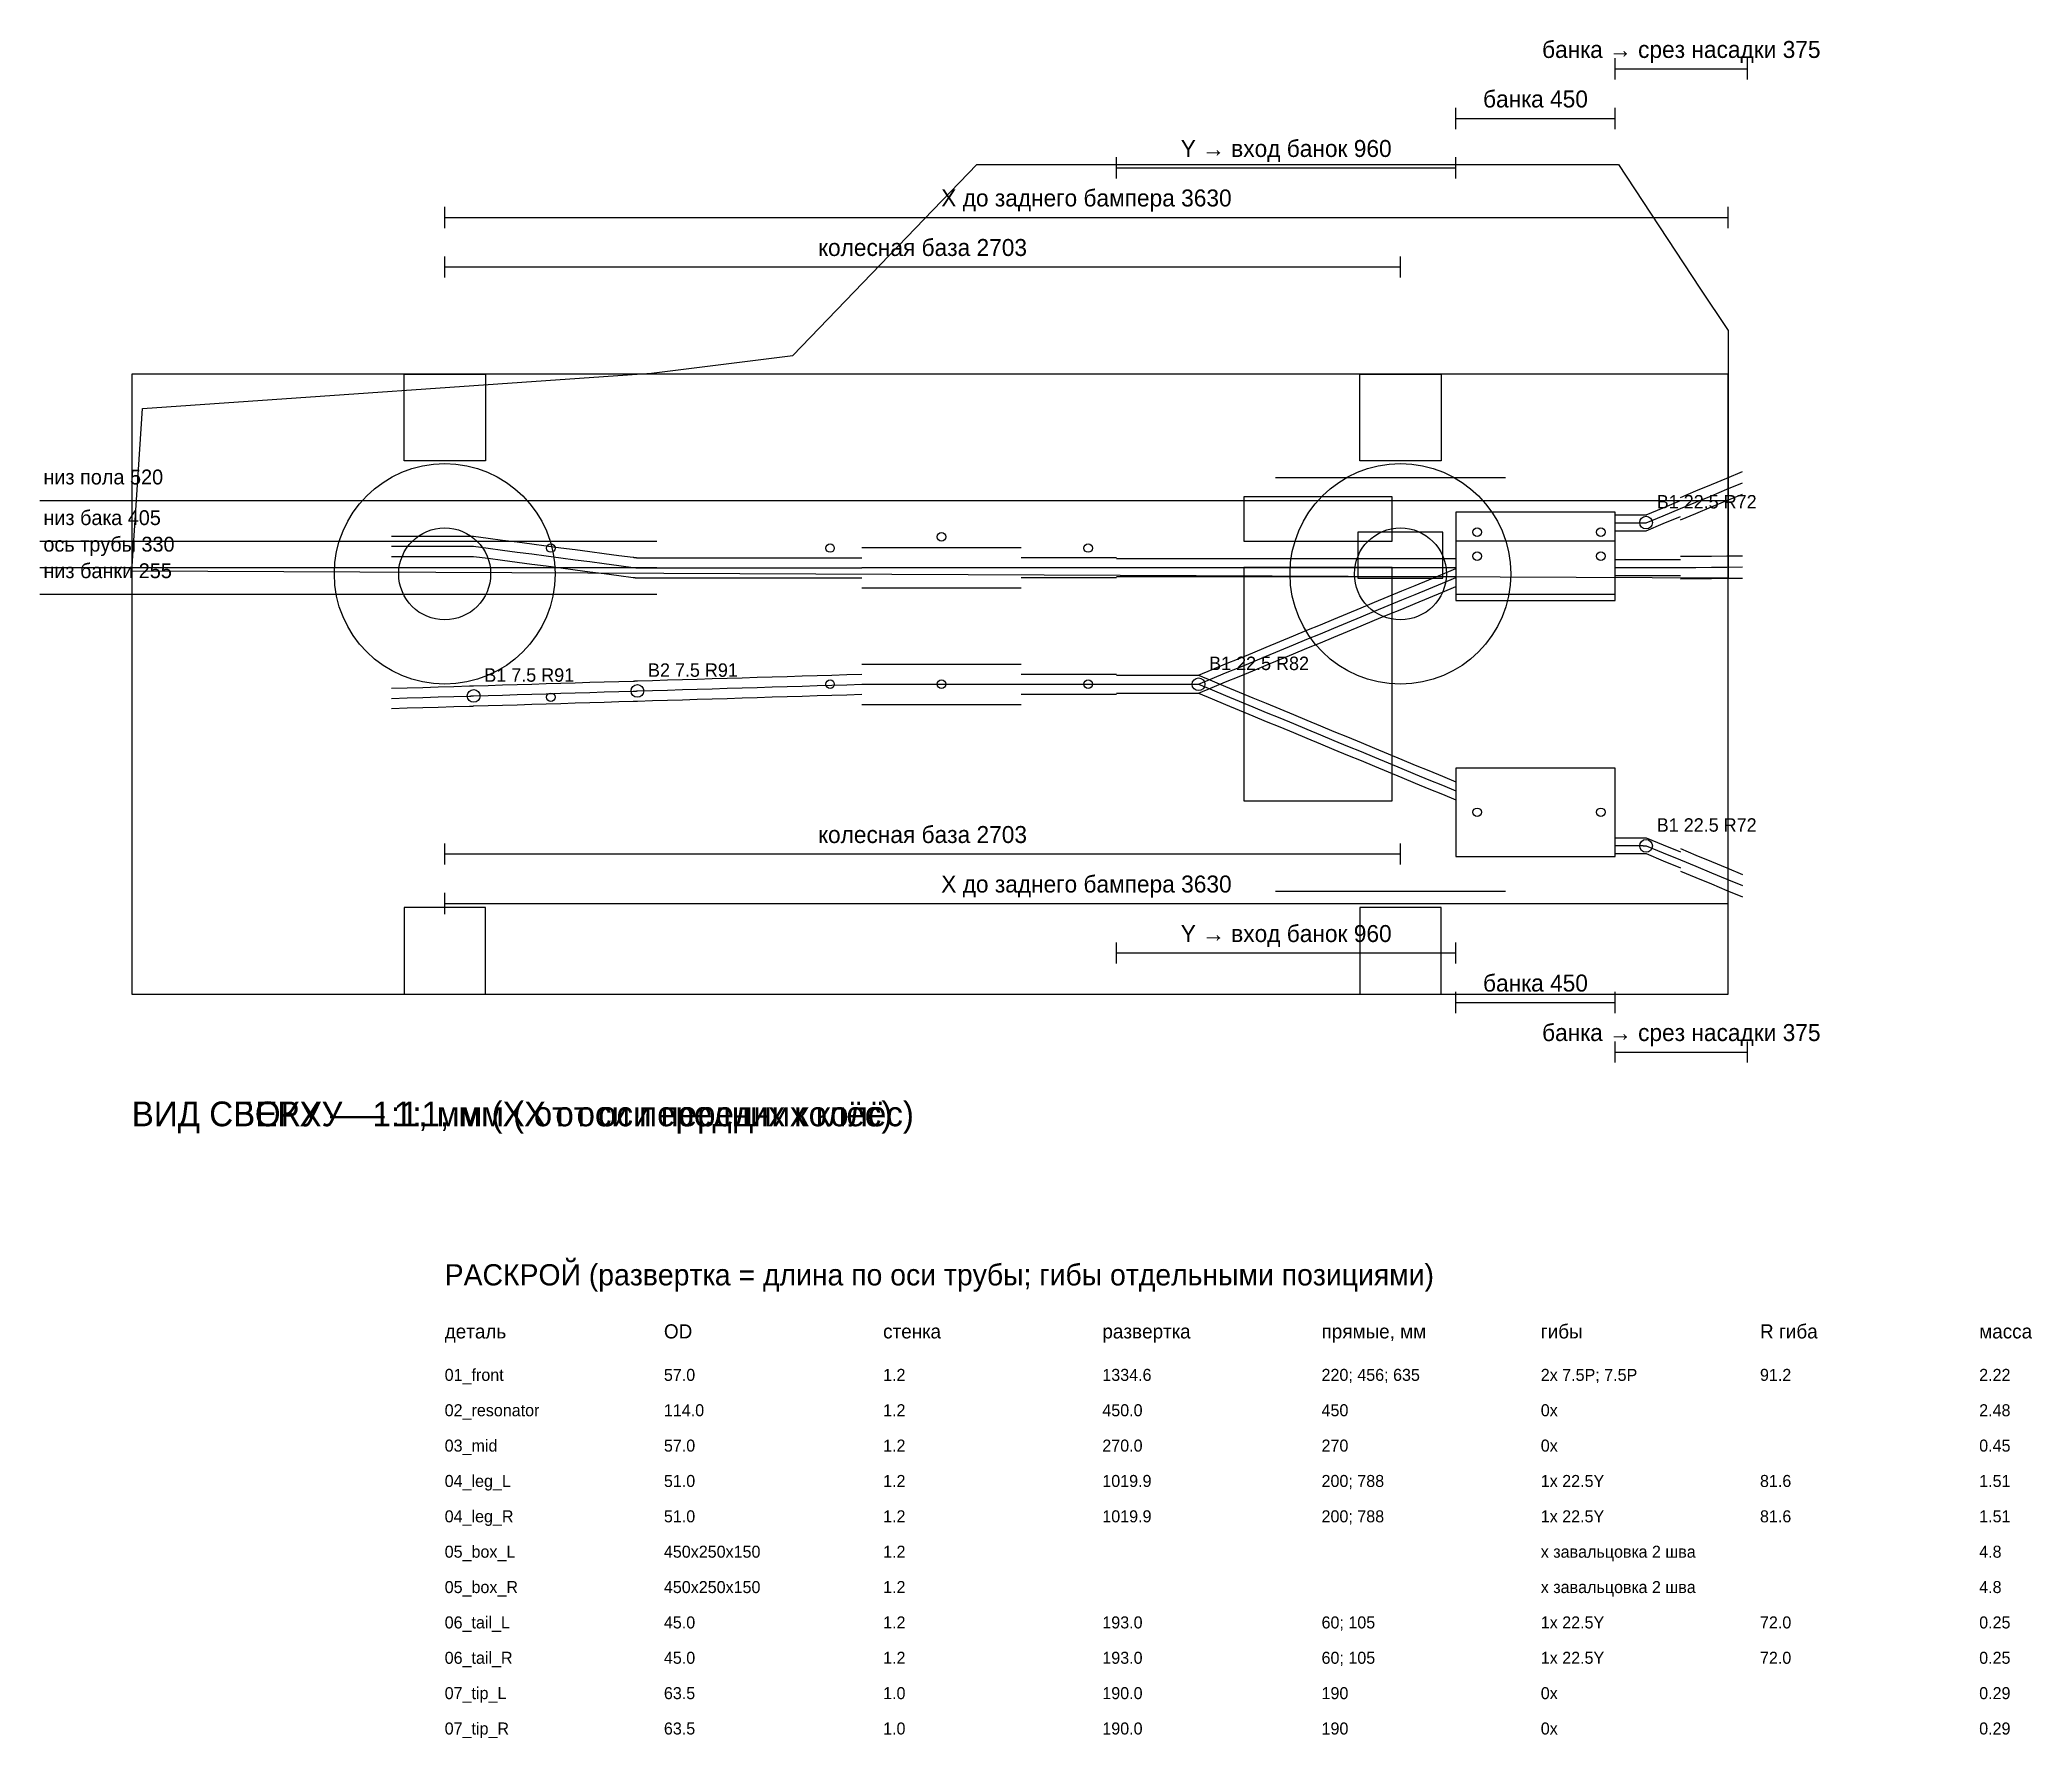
# Model space of a CAD drawing. Header units: millimetres. Extents: x -1145 to 4490, y -2980 to 1822.
import ezdxf
from ezdxf.enums import TextEntityAlignment as Align

# ---------------------------------------------------------------- set-up
doc = ezdxf.new("R2010")
doc.units = ezdxf.units.MM
for name, color, linetype in [('BEND', 2, 'Continuous'), ('BOX', 1, 'Continuous'), ('CAR', 8, 'Continuous'), ('DIM', 5, 'Continuous'), ('HANGER', 6, 'Continuous'), ('PIPE', 3, 'Continuous'), ('RES', 4, 'Continuous'), ('TEXT', 7, 'Continuous')]:
    doc.layers.add(name, color=color, linetype=linetype)

msp = doc.modelspace()

# ---------------------------------------------------------------- linework, layer by layer
at = {"layer": 'BEND'}
for centre in [(3398, 457), (2132, 0), (2132, 0), (82, -33), (545, -19), (3398, -457)]:
    msp.add_circle(centre, 18, dxfattribs=at)
at = {"layer": 'BOX'}
for points in [[(2860, 237), (3310, 237), (3310, 487), (2860, 487)], [(2860, 255), (3310, 255), (3310, 405), (2860, 405)], [(2860, 255), (3310, 255), (3310, 405), (2860, 405)], [(2860, -487), (3310, -487), (3310, -237), (2860, -237)]]:
    msp.add_lwpolyline(points, close=True, dxfattribs=at)
at = {"layer": 'CAR'}
for p, q in [((2350, 585), (3000, 585)), ((-885, 520), (3630, 520)), ((2350, -585), (3000, -585))]:
    msp.add_line(p, q, dxfattribs=at)
for points in [[(-885, 320), (-855, 780), (585, 880), (985, 930), (1505, 1470), (3320, 1470), (3550, 1120), (3630, 1000), (3630, 300)], [(-885, -876.5), (3630, -876.5), (3630, 876.5), (-885, 876.5)], [(-115, 876.5), (115, 876.5), (115, 631.5), (-115, 631.5)], [(2588, 876.5), (2818, 876.5), (2818, 631.5), (2588, 631.5)], [(2260, 405), (2680, 405), (2680, 530), (2260, 530)], [(2583, 300), (2823, 300), (2823, 430), (2583, 430)], [(2260, -330), (2680, -330), (2680, 330), (2260, 330)], [(-115, -876.5), (115, -876.5), (115, -631.5), (-115, -631.5)], [(2588, -876.5), (2818, -876.5), (2818, -631.5), (2588, -631.5)]]:
    msp.add_lwpolyline(points, close=True, dxfattribs=at)
for centre, radius in [((0, 312), 312), ((2703, 312), 312), ((0, 312), 130), ((2703, 312), 130)]:
    msp.add_circle(centre, radius, dxfattribs=at)
at = {"layer": 'DIM'}
for p, q in [((3310, 1710), (3310, 1770)), ((3685, 1710), (3685, 1770)), ((3310, 1740), (3685, 1740)), ((2860, 1570), (2860, 1630)), ((2860, 1600), (3310, 1600)), ((3310, 1570), (3310, 1630)), ((1900, 1430), (1900, 1490)), ((2860, 1430), (2860, 1490)), ((1900, 1460), (2860, 1460)), ((0, 1290), (0, 1350)), ((0, 1320), (3630, 1320)), ((3630, 1290), (3630, 1350)), ((0, 1150), (0, 1210)), ((2703, 1150), (2703, 1210)), ((0, 1180), (2703, 1180)), ((-1145, 520), (600, 520)), ((-1145, 405), (600, 405)), ((-1145, 330), (600, 330)), ((-1145, 255), (600, 255)), ((0, -510), (0, -450)), ((2703, -510), (2703, -450)), ((0, -480), (2703, -480)), ((0, -650), (0, -590)), ((3630, -650), (3630, -590)), ((0, -620), (3630, -620)), ((1900, -790), (1900, -730)), ((2860, -790), (2860, -730)), ((1900, -760), (2860, -760)), ((2860, -930), (2860, -870)), ((2860, -900), (3310, -900)), ((3310, -930), (3310, -870)), ((3310, -1070), (3310, -1010)), ((3685, -1070), (3685, -1010)), ((3310, -1040), (3685, -1040))]:
    msp.add_line(p, q, dxfattribs=at)
at = {"layer": 'HANGER'}
for centre in [(300, 385), (1090, 385), (1405, 417), (1820, 385), (2920, 430), (2920, 430), (3270, 430), (3270, 430), (2920, 362), (3270, 362), (1090, 0), (1405, 0), (1820, 0), (300, -37), (2920, -362), (3270, -362)]:
    msp.add_circle(centre, 12, dxfattribs=at)
at = {"layer": 'PIPE'}
for points in [[(3495, 528.4), (3538.9, 546.6), (3582.8, 564.8), (3626.6, 582.9), (3670.5, 601.1)], [(3495, 496.7), (3538.9, 514.8), (3582.8, 533), (3626.6, 551.2), (3670.5, 569.4)], [(3310, 479), (3340, 479), (3370, 479), (3371.2, 479), (3372.4, 479), (3373.5, 479), (3374.7, 479), (3375.9, 479), (3377.1, 479), (3378.2, 479), (3379.4, 479), (3380.6, 479), (3381.8, 479), (3383, 479), (3384.1, 479), (3385.3, 479), (3386.5, 479), (3387.7, 479), (3388.8, 479), (3390, 479.1), (3391.2, 479.1), (3392.4, 479.1), (3393.6, 479.1), (3394.7, 479.1), (3395.9, 479.1), (3397.1, 479.1), (3398.3, 479.1), (3446.6, 499.1), (3495, 519.2)], [(3495, 464.9), (3538.9, 483.1), (3582.8, 501.3), (3626.6, 519.4), (3670.5, 537.6)], [(3310, 456.5), (3340, 456.5), (3370, 456.5), (3371.2, 456.5), (3372.4, 456.5), (3373.5, 456.5), (3374.7, 456.5), (3375.9, 456.5), (3377.1, 456.5), (3378.2, 456.5), (3379.4, 456.5), (3380.6, 456.5), (3381.8, 456.5), (3383, 456.5), (3384.1, 456.5), (3385.3, 456.5), (3386.5, 456.5), (3387.7, 456.5), (3388.8, 456.5), (3390, 456.6), (3391.2, 456.6), (3392.4, 456.6), (3393.6, 456.6), (3394.7, 456.6), (3395.9, 456.6), (3397.1, 456.6), (3398.3, 456.6), (3446.6, 476.6), (3495, 496.7)], [(3310, 434), (3340, 434), (3370, 434), (3371.2, 434), (3372.4, 434), (3373.5, 434), (3374.7, 434), (3375.9, 434), (3377.1, 434), (3378.2, 434), (3379.4, 434), (3380.6, 434), (3381.8, 434), (3383, 434), (3384.1, 434), (3385.3, 434), (3386.5, 434), (3387.7, 434), (3388.8, 434), (3390, 434.1), (3391.2, 434.1), (3392.4, 434.1), (3393.6, 434.1), (3394.7, 434.1), (3395.9, 434.1), (3397.1, 434.1), (3398.3, 434.1), (3446.6, 454.1), (3495, 474.2)], [(-150, 418.5), (-106, 418.5), (-62, 418.5), (-18.1, 418.5), (25.9, 418.5), (69.9, 418.5), (70.4, 418.5), (70.9, 418.5), (71.4, 418.5), (71.9, 418.5), (72.4, 418.5), (72.9, 418.5), (73.4, 418.5), (73.9, 418.5), (74.4, 418.5), (74.9, 418.5), (75.4, 418.5), (75.9, 418.5), (76.4, 418.5), (76.9, 418.5), (77.4, 418.5), (77.9, 418.5), (78.4, 418.5), (78.9, 418.5), (79.3, 418.5), (79.8, 418.5), (80.3, 418.5), (80.8, 418.5), (81.3, 418.5), (81.8, 418.5), (122.9, 413.1), (163.9, 407.7), (205, 402.3), (246.1, 396.9), (287.1, 391.4), (328.2, 386), (369.2, 380.6), (410.3, 375.2), (451.3, 369.8), (492.4, 364.4), (533.4, 359), (533.9, 358.9), (534.4, 358.9), (534.9, 358.8), (535.4, 358.7), (535.9, 358.7), (536.4, 358.6), (536.9, 358.6), (537.4, 358.5), (537.9, 358.4), (538.4, 358.4), (538.9, 358.3), (539.3, 358.2), (539.8, 358.2), (540.3, 358.1), (540.8, 358), (541.3, 358), (541.8, 357.9), (542.3, 357.8), (542.8, 357.8), (543.3, 357.7), (543.8, 357.7), (544.3, 357.6), (544.8, 357.5), (545.3, 357.5), (587.6, 357.5), (629.9, 357.5), (672.2, 357.5), (714.5, 357.5), (756.8, 357.5), (799.1, 357.5), (841.5, 357.5), (883.8, 357.5), (926.1, 357.5), (968.4, 357.5), (1010.7, 357.5), (1053, 357.5), (1095.3, 357.5), (1137.7, 357.5), (1180, 357.5)], [(-150, 390), (-106, 390), (-62, 390), (-18.1, 390), (25.9, 390), (69.9, 390), (70.4, 390), (70.9, 390), (71.4, 390), (71.9, 390), (72.4, 390), (72.9, 390), (73.4, 390), (73.9, 390), (74.4, 390), (74.9, 390), (75.4, 390), (75.9, 390), (76.4, 390), (76.9, 390), (77.4, 390), (77.9, 390), (78.4, 390), (78.9, 390), (79.3, 390), (79.8, 390), (80.3, 390), (80.8, 390), (81.3, 390), (81.8, 390), (122.9, 384.6), (163.9, 379.2), (205, 373.8), (246.1, 368.4), (287.1, 362.9), (328.2, 357.5), (369.2, 352.1), (410.3, 346.7), (451.3, 341.3), (492.4, 335.9), (533.4, 330.5), (533.9, 330.4), (534.4, 330.4), (534.9, 330.3), (535.4, 330.2), (535.9, 330.2), (536.4, 330.1), (536.9, 330.1), (537.4, 330), (537.9, 329.9), (538.4, 329.9), (538.9, 329.8), (539.3, 329.7), (539.8, 329.7), (540.3, 329.6), (540.8, 329.5), (541.3, 329.5), (541.8, 329.4), (542.3, 329.3), (542.8, 329.3), (543.3, 329.2), (543.8, 329.2), (544.3, 329.1), (544.8, 329), (545.3, 329), (587.6, 329), (629.9, 329), (672.2, 329), (714.5, 329), (756.8, 329), (799.1, 329), (841.5, 329), (883.8, 329), (926.1, 329), (968.4, 329), (1010.7, 329), (1053, 329), (1095.3, 329), (1137.7, 329), (1180, 329)], [(-150, 361.5), (-106, 361.5), (-62, 361.5), (-18.1, 361.5), (25.9, 361.5), (69.9, 361.5), (70.4, 361.5), (70.9, 361.5), (71.4, 361.5), (71.9, 361.5), (72.4, 361.5), (72.9, 361.5), (73.4, 361.5), (73.9, 361.5), (74.4, 361.5), (74.9, 361.5), (75.4, 361.5), (75.9, 361.5), (76.4, 361.5), (76.9, 361.5), (77.4, 361.5), (77.9, 361.5), (78.4, 361.5), (78.9, 361.5), (79.3, 361.5), (79.8, 361.5), (80.3, 361.5), (80.8, 361.5), (81.3, 361.5), (81.8, 361.5), (122.9, 356.1), (163.9, 350.7), (205, 345.3), (246.1, 339.9), (287.1, 334.4), (328.2, 329), (369.2, 323.6), (410.3, 318.2), (451.3, 312.8), (492.4, 307.4), (533.4, 302), (533.9, 301.9), (534.4, 301.9), (534.9, 301.8), (535.4, 301.7), (535.9, 301.7), (536.4, 301.6), (536.9, 301.6), (537.4, 301.5), (537.9, 301.4), (538.4, 301.4), (538.9, 301.3), (539.3, 301.2), (539.8, 301.2), (540.3, 301.1), (540.8, 301), (541.3, 301), (541.8, 300.9), (542.3, 300.8), (542.8, 300.8), (543.3, 300.7), (543.8, 300.7), (544.3, 300.6), (544.8, 300.5), (545.3, 300.5), (587.6, 300.5), (629.9, 300.5), (672.2, 300.5), (714.5, 300.5), (756.8, 300.5), (799.1, 300.5), (841.5, 300.5), (883.8, 300.5), (926.1, 300.5), (968.4, 300.5), (1010.7, 300.5), (1053, 300.5), (1095.3, 300.5), (1137.7, 300.5), (1180, 300.5)], [(1630, 358.5), (1675, 358.5), (1720, 358.5), (1765, 358.5), (1810, 358.5), (1855, 358.5), (1900, 358.5)], [(1900, 355.5), (1940, 355.5), (1980, 355.5), (2020, 355.5), (2060, 355.5), (2100, 355.5), (2101.3, 355.5), (2102.7, 355.5), (2104, 355.5), (2105.3, 355.5), (2106.7, 355.5), (2108, 355.5), (2109.3, 355.5), (2110.7, 355.5), (2112, 355.5), (2113.4, 355.5), (2114.7, 355.5), (2116, 355.5), (2117.4, 355.5), (2118.7, 355.5), (2120, 355.5), (2121.4, 355.5), (2122.7, 355.5), (2124, 355.5), (2125.4, 355.5), (2126.7, 355.5), (2128, 355.5), (2129.4, 355.5), (2130.7, 355.5), (2132, 355.5), (2170.4, 355.5), (2208.7, 355.5), (2247, 355.5), (2285.3, 355.5), (2323.6, 355.5), (2361.9, 355.5), (2400.2, 355.5), (2438.5, 355.5), (2476.9, 355.5), (2515.2, 355.5), (2553.5, 355.5), (2591.8, 355.5), (2630.1, 355.5), (2668.4, 355.5), (2706.7, 355.5), (2745, 355.5), (2783.3, 355.5), (2821.7, 355.5), (2860, 355.5)], [(1900, 355.5), (1940, 355.5), (1980, 355.5), (2020, 355.5), (2060, 355.5), (2100, 355.5), (2101.3, 355.5), (2102.7, 355.5), (2104, 355.5), (2105.3, 355.5), (2106.7, 355.5), (2108, 355.5), (2109.3, 355.5), (2110.7, 355.5), (2112, 355.5), (2113.4, 355.5), (2114.7, 355.5), (2116, 355.5), (2117.4, 355.5), (2118.7, 355.5), (2120, 355.5), (2121.4, 355.5), (2122.7, 355.5), (2124, 355.5), (2125.4, 355.5), (2126.7, 355.5), (2128, 355.5), (2129.4, 355.5), (2130.7, 355.5), (2132, 355.5), (2170.4, 355.5), (2208.7, 355.5), (2247, 355.5), (2285.3, 355.5), (2323.6, 355.5), (2361.9, 355.5), (2400.2, 355.5), (2438.5, 355.5), (2476.9, 355.5), (2515.2, 355.5), (2553.5, 355.5), (2591.8, 355.5), (2630.1, 355.5), (2668.4, 355.5), (2706.7, 355.5), (2745, 355.5), (2783.3, 355.5), (2821.7, 355.5), (2860, 355.5)], [(3310, 352.5), (3340, 352.5), (3370, 352.5), (3371.2, 352.5), (3372.4, 352.5), (3373.5, 352.5), (3374.7, 352.5), (3375.9, 352.5), (3377.1, 352.5), (3378.2, 352.5), (3379.4, 352.5), (3380.6, 352.5), (3381.8, 352.5), (3383, 352.5), (3384.1, 352.5), (3385.3, 352.5), (3386.5, 352.5), (3387.7, 352.5), (3388.8, 352.5), (3390, 352.5), (3391.2, 352.5), (3392.4, 352.5), (3393.6, 352.5), (3394.7, 352.5), (3395.9, 352.5), (3397.1, 352.5), (3398.3, 352.5), (3446.6, 352.5), (3495, 352.5)], [(3310, 352.5), (3340, 352.5), (3370, 352.5), (3371.2, 352.5), (3372.4, 352.5), (3373.5, 352.5), (3374.7, 352.5), (3375.9, 352.5), (3377.1, 352.5), (3378.2, 352.5), (3379.4, 352.5), (3380.6, 352.5), (3381.8, 352.5), (3383, 352.5), (3384.1, 352.5), (3385.3, 352.5), (3386.5, 352.5), (3387.7, 352.5), (3388.8, 352.5), (3390, 352.5), (3391.2, 352.5), (3392.4, 352.5), (3393.6, 352.5), (3394.7, 352.5), (3395.9, 352.5), (3397.1, 352.5), (3398.3, 352.5), (3446.6, 352.5), (3495, 352.5)], [(3495, 361.8), (3538.9, 362.2), (3582.8, 362.6), (3626.6, 363), (3670.5, 363.4)], [(3495, 361.8), (3538.9, 362.2), (3582.8, 362.6), (3626.6, 363), (3670.5, 363.4)], [(1630, 330), (1675, 330), (1720, 330), (1765, 330), (1810, 330), (1855, 330), (1900, 330)], [(1630, 301.5), (1675, 301.5), (1720, 301.5), (1765, 301.5), (1810, 301.5), (1855, 301.5), (1900, 301.5)], [(1900, 330), (1940, 330), (1980, 330), (2020, 330), (2060, 330), (2100, 330), (2101.3, 330), (2102.7, 330), (2104, 330), (2105.3, 330), (2106.7, 330), (2108, 330), (2109.3, 330), (2110.7, 330), (2112, 330), (2113.4, 330), (2114.7, 330), (2116, 330), (2117.4, 330), (2118.7, 330), (2120, 330), (2121.4, 330), (2122.7, 330), (2124, 330), (2125.4, 330), (2126.7, 330), (2128, 330), (2129.4, 330), (2130.7, 330), (2132, 330), (2170.4, 330), (2208.7, 330), (2247, 330), (2285.3, 330), (2323.6, 330), (2361.9, 330), (2400.2, 330), (2438.5, 330), (2476.9, 330), (2515.2, 330), (2553.5, 330), (2591.8, 330), (2630.1, 330), (2668.4, 330), (2706.7, 330), (2745, 330), (2783.3, 330), (2821.7, 330), (2860, 330)], [(1900, 330), (1940, 330), (1980, 330), (2020, 330), (2060, 330), (2100, 330), (2101.3, 330), (2102.7, 330), (2104, 330), (2105.3, 330), (2106.7, 330), (2108, 330), (2109.3, 330), (2110.7, 330), (2112, 330), (2113.4, 330), (2114.7, 330), (2116, 330), (2117.4, 330), (2118.7, 330), (2120, 330), (2121.4, 330), (2122.7, 330), (2124, 330), (2125.4, 330), (2126.7, 330), (2128, 330), (2129.4, 330), (2130.7, 330), (2132, 330), (2170.4, 330), (2208.7, 330), (2247, 330), (2285.3, 330), (2323.6, 330), (2361.9, 330), (2400.2, 330), (2438.5, 330), (2476.9, 330), (2515.2, 330), (2553.5, 330), (2591.8, 330), (2630.1, 330), (2668.4, 330), (2706.7, 330), (2745, 330), (2783.3, 330), (2821.7, 330), (2860, 330)], [(1900, 25.5), (1940, 25.5), (1980, 25.5), (2020, 25.5), (2060, 25.5), (2100, 25.5), (2101.3, 25.5), (2102.7, 25.5), (2104, 25.5), (2105.3, 25.5), (2106.7, 25.5), (2108, 25.5), (2109.3, 25.5), (2110.7, 25.5), (2112, 25.5), (2113.4, 25.5), (2114.7, 25.5), (2116, 25.5), (2117.4, 25.5), (2118.7, 25.5), (2120, 25.5), (2121.4, 25.6), (2122.7, 25.6), (2124, 25.6), (2125.4, 25.6), (2126.7, 25.6), (2128, 25.6), (2129.4, 25.6), (2130.7, 25.6), (2132, 25.6), (2170.4, 41.5), (2208.7, 57.4), (2247, 73.2), (2285.3, 89.1), (2323.6, 105), (2361.9, 120.8), (2400.2, 136.7), (2438.5, 152.6), (2476.9, 168.4), (2515.2, 184.3), (2553.5, 200.2), (2591.8, 216), (2630.1, 231.9), (2668.4, 247.8), (2706.7, 263.7), (2745, 279.5), (2783.3, 295.4), (2821.7, 311.3), (2860, 327.1)], [(1900, 304.5), (1940, 304.5), (1980, 304.5), (2020, 304.5), (2060, 304.5), (2100, 304.5), (2101.3, 304.5), (2102.7, 304.5), (2104, 304.5), (2105.3, 304.5), (2106.7, 304.5), (2108, 304.5), (2109.3, 304.5), (2110.7, 304.5), (2112, 304.5), (2113.4, 304.5), (2114.7, 304.5), (2116, 304.5), (2117.4, 304.5), (2118.7, 304.5), (2120, 304.5), (2121.4, 304.5), (2122.7, 304.5), (2124, 304.5), (2125.4, 304.5), (2126.7, 304.5), (2128, 304.5), (2129.4, 304.5), (2130.7, 304.5), (2132, 304.5), (2170.4, 304.5), (2208.7, 304.5), (2247, 304.5), (2285.3, 304.5), (2323.6, 304.5), (2361.9, 304.5), (2400.2, 304.5), (2438.5, 304.5), (2476.9, 304.5), (2515.2, 304.5), (2553.5, 304.5), (2591.8, 304.5), (2630.1, 304.5), (2668.4, 304.5), (2706.7, 304.5), (2745, 304.5), (2783.3, 304.5), (2821.7, 304.5), (2860, 304.5)], [(1900, 304.5), (1940, 304.5), (1980, 304.5), (2020, 304.5), (2060, 304.5), (2100, 304.5), (2101.3, 304.5), (2102.7, 304.5), (2104, 304.5), (2105.3, 304.5), (2106.7, 304.5), (2108, 304.5), (2109.3, 304.5), (2110.7, 304.5), (2112, 304.5), (2113.4, 304.5), (2114.7, 304.5), (2116, 304.5), (2117.4, 304.5), (2118.7, 304.5), (2120, 304.5), (2121.4, 304.5), (2122.7, 304.5), (2124, 304.5), (2125.4, 304.5), (2126.7, 304.5), (2128, 304.5), (2129.4, 304.5), (2130.7, 304.5), (2132, 304.5), (2170.4, 304.5), (2208.7, 304.5), (2247, 304.5), (2285.3, 304.5), (2323.6, 304.5), (2361.9, 304.5), (2400.2, 304.5), (2438.5, 304.5), (2476.9, 304.5), (2515.2, 304.5), (2553.5, 304.5), (2591.8, 304.5), (2630.1, 304.5), (2668.4, 304.5), (2706.7, 304.5), (2745, 304.5), (2783.3, 304.5), (2821.7, 304.5), (2860, 304.5)], [(1900, 0), (1940, 0), (1980, 0), (2020, 0), (2060, 0), (2100, 0), (2101.3, 0), (2102.7, 0), (2104, 0), (2105.3, 0), (2106.7, 0), (2108, 0), (2109.3, 0), (2110.7, 0), (2112, 0), (2113.4, 0), (2114.7, 0), (2116, 0), (2117.4, 0), (2118.7, 0), (2120, 0), (2121.4, 0.1), (2122.7, 0.1), (2124, 0.1), (2125.4, 0.1), (2126.7, 0.1), (2128, 0.1), (2129.4, 0.1), (2130.7, 0.1), (2132, 0.1), (2170.4, 16), (2208.7, 31.9), (2247, 47.7), (2285.3, 63.6), (2323.6, 79.5), (2361.9, 95.3), (2400.2, 111.2), (2438.5, 127.1), (2476.9, 142.9), (2515.2, 158.8), (2553.5, 174.7), (2591.8, 190.5), (2630.1, 206.4), (2668.4, 222.3), (2706.7, 238.2), (2745, 254), (2783.3, 269.9), (2821.7, 285.8), (2860, 301.6)], [(3310, 330), (3340, 330), (3370, 330), (3371.2, 330), (3372.4, 330), (3373.5, 330), (3374.7, 330), (3375.9, 330), (3377.1, 330), (3378.2, 330), (3379.4, 330), (3380.6, 330), (3381.8, 330), (3383, 330), (3384.1, 330), (3385.3, 330), (3386.5, 330), (3387.7, 330), (3388.8, 330), (3390, 330), (3391.2, 330), (3392.4, 330), (3393.6, 330), (3394.7, 330), (3395.9, 330), (3397.1, 330), (3398.3, 330), (3446.6, 330), (3495, 330)], [(3310, 330), (3340, 330), (3370, 330), (3371.2, 330), (3372.4, 330), (3373.5, 330), (3374.7, 330), (3375.9, 330), (3377.1, 330), (3378.2, 330), (3379.4, 330), (3380.6, 330), (3381.8, 330), (3383, 330), (3384.1, 330), (3385.3, 330), (3386.5, 330), (3387.7, 330), (3388.8, 330), (3390, 330), (3391.2, 330), (3392.4, 330), (3393.6, 330), (3394.7, 330), (3395.9, 330), (3397.1, 330), (3398.3, 330), (3446.6, 330), (3495, 330)], [(3310, 307.5), (3340, 307.5), (3370, 307.5), (3371.2, 307.5), (3372.4, 307.5), (3373.5, 307.5), (3374.7, 307.5), (3375.9, 307.5), (3377.1, 307.5), (3378.2, 307.5), (3379.4, 307.5), (3380.6, 307.5), (3381.8, 307.5), (3383, 307.5), (3384.1, 307.5), (3385.3, 307.5), (3386.5, 307.5), (3387.7, 307.5), (3388.8, 307.5), (3390, 307.5), (3391.2, 307.5), (3392.4, 307.5), (3393.6, 307.5), (3394.7, 307.5), (3395.9, 307.5), (3397.1, 307.5), (3398.3, 307.5), (3446.6, 307.5), (3495, 307.5)], [(3310, 307.5), (3340, 307.5), (3370, 307.5), (3371.2, 307.5), (3372.4, 307.5), (3373.5, 307.5), (3374.7, 307.5), (3375.9, 307.5), (3377.1, 307.5), (3378.2, 307.5), (3379.4, 307.5), (3380.6, 307.5), (3381.8, 307.5), (3383, 307.5), (3384.1, 307.5), (3385.3, 307.5), (3386.5, 307.5), (3387.7, 307.5), (3388.8, 307.5), (3390, 307.5), (3391.2, 307.5), (3392.4, 307.5), (3393.6, 307.5), (3394.7, 307.5), (3395.9, 307.5), (3397.1, 307.5), (3398.3, 307.5), (3446.6, 307.5), (3495, 307.5)], [(3495, 330), (3538.9, 330.4), (3582.8, 330.8), (3626.6, 331.2), (3670.5, 331.7)], [(3495, 330), (3538.9, 330.4), (3582.8, 330.8), (3626.6, 331.2), (3670.5, 331.7)], [(3495, 298.2), (3538.9, 298.7), (3582.8, 299.1), (3626.6, 299.5), (3670.5, 299.9)], [(3495, 298.2), (3538.9, 298.7), (3582.8, 299.1), (3626.6, 299.5), (3670.5, 299.9)], [(1900, -25.5), (1940, -25.5), (1980, -25.5), (2020, -25.5), (2060, -25.5), (2100, -25.5), (2101.3, -25.5), (2102.7, -25.5), (2104, -25.5), (2105.3, -25.5), (2106.7, -25.5), (2108, -25.5), (2109.3, -25.5), (2110.7, -25.5), (2112, -25.5), (2113.4, -25.5), (2114.7, -25.5), (2116, -25.5), (2117.4, -25.5), (2118.7, -25.5), (2120, -25.5), (2121.4, -25.4), (2122.7, -25.4), (2124, -25.4), (2125.4, -25.4), (2126.7, -25.4), (2128, -25.4), (2129.4, -25.4), (2130.7, -25.4), (2132, -25.4), (2170.4, -9.5), (2208.7, 6.4), (2247, 22.2), (2285.3, 38.1), (2323.6, 54), (2361.9, 69.8), (2400.2, 85.7), (2438.5, 101.6), (2476.9, 117.4), (2515.2, 133.3), (2553.5, 149.2), (2591.8, 165), (2630.1, 180.9), (2668.4, 196.8), (2706.7, 212.7), (2745, 228.5), (2783.3, 244.4), (2821.7, 260.3), (2860, 276.1)], [(-150, -11.5), (-106, -10.2), (-62, -8.9), (-18.1, -7.5), (25.9, -6.2), (69.9, -4.9), (70.4, -4.9), (70.9, -4.9), (71.4, -4.8), (71.9, -4.8), (72.4, -4.8), (72.9, -4.8), (73.4, -4.8), (73.9, -4.8), (74.4, -4.8), (74.9, -4.7), (75.4, -4.7), (75.9, -4.7), (76.4, -4.7), (76.9, -4.7), (77.4, -4.7), (77.9, -4.6), (78.4, -4.6), (78.9, -4.6), (79.3, -4.6), (79.8, -4.6), (80.3, -4.6), (80.8, -4.6), (81.3, -4.5), (81.8, -4.5), (122.9, -3.3), (163.9, -2.1), (205, -0.8), (246.1, 0.4), (287.1, 1.6), (328.2, 2.9), (369.2, 4.1), (410.3, 5.4), (451.3, 6.6), (492.4, 7.8), (533.4, 9.1), (533.9, 9.1), (534.4, 9.1), (534.9, 9.1), (535.4, 9.1), (535.9, 9.1), (536.4, 9.1), (536.9, 9.2), (537.4, 9.2), (537.9, 9.2), (538.4, 9.2), (538.9, 9.2), (539.3, 9.2), (539.8, 9.2), (540.3, 9.3), (540.8, 9.3), (541.3, 9.3), (541.8, 9.3), (542.3, 9.3), (542.8, 9.3), (543.3, 9.4), (543.8, 9.4), (544.3, 9.4), (544.8, 9.4), (545.3, 9.4), (587.6, 10.7), (629.9, 12), (672.2, 13.2), (714.5, 14.5), (756.8, 15.8), (799.1, 17), (841.5, 18.3), (883.8, 19.6), (926.1, 20.9), (968.4, 22.1), (1010.7, 23.4), (1053, 24.7), (1095.3, 26), (1137.7, 27.2), (1180, 28.5)], [(1630, 28.5), (1675, 28.5), (1720, 28.5), (1765, 28.5), (1810, 28.5), (1855, 28.5), (1900, 28.5)], [(1900, 25.5), (1940, 25.5), (1980, 25.5), (2020, 25.5), (2060, 25.5), (2100, 25.5), (2101.3, 25.5), (2102.7, 25.5), (2104, 25.5), (2105.3, 25.5), (2106.7, 25.5), (2108, 25.5), (2109.3, 25.5), (2110.7, 25.5), (2112, 25.5), (2113.4, 25.5), (2114.7, 25.5), (2116, 25.5), (2117.4, 25.5), (2118.7, 25.5), (2120, 25.5), (2121.4, 25.4), (2122.7, 25.4), (2124, 25.4), (2125.4, 25.4), (2126.7, 25.4), (2128, 25.4), (2129.4, 25.4), (2130.7, 25.4), (2132, 25.4), (2170.4, 9.5), (2208.7, -6.4), (2247, -22.2), (2285.3, -38.1), (2323.6, -54), (2361.9, -69.8), (2400.2, -85.7), (2438.5, -101.6), (2476.9, -117.4), (2515.2, -133.3), (2553.5, -149.2), (2591.8, -165), (2630.1, -180.9), (2668.4, -196.8), (2706.7, -212.7), (2745, -228.5), (2783.3, -244.4), (2821.7, -260.3), (2860, -276.1)], [(-150, -40), (-106, -38.7), (-62, -37.4), (-18.1, -36), (25.9, -34.7), (69.9, -33.4), (70.4, -33.4), (70.9, -33.4), (71.4, -33.3), (71.9, -33.3), (72.4, -33.3), (72.9, -33.3), (73.4, -33.3), (73.9, -33.3), (74.4, -33.3), (74.9, -33.2), (75.4, -33.2), (75.9, -33.2), (76.4, -33.2), (76.9, -33.2), (77.4, -33.2), (77.9, -33.1), (78.4, -33.1), (78.9, -33.1), (79.3, -33.1), (79.8, -33.1), (80.3, -33.1), (80.8, -33.1), (81.3, -33), (81.8, -33), (122.9, -31.8), (163.9, -30.6), (205, -29.3), (246.1, -28.1), (287.1, -26.9), (328.2, -25.6), (369.2, -24.4), (410.3, -23.1), (451.3, -21.9), (492.4, -20.7), (533.4, -19.4), (533.9, -19.4), (534.4, -19.4), (534.9, -19.4), (535.4, -19.4), (535.9, -19.4), (536.4, -19.4), (536.9, -19.3), (537.4, -19.3), (537.9, -19.3), (538.4, -19.3), (538.9, -19.3), (539.3, -19.3), (539.8, -19.3), (540.3, -19.2), (540.8, -19.2), (541.3, -19.2), (541.8, -19.2), (542.3, -19.2), (542.8, -19.2), (543.3, -19.1), (543.8, -19.1), (544.3, -19.1), (544.8, -19.1), (545.3, -19.1), (587.6, -17.8), (629.9, -16.5), (672.2, -15.3), (714.5, -14), (756.8, -12.7), (799.1, -11.5), (841.5, -10.2), (883.8, -8.9), (926.1, -7.6), (968.4, -6.4), (1010.7, -5.1), (1053, -3.8), (1095.3, -2.5), (1137.7, -1.3), (1180, 0)], [(-150, -68.5), (-106, -67.2), (-62, -65.9), (-18.1, -64.5), (25.9, -63.2), (69.9, -61.9), (70.4, -61.9), (70.9, -61.9), (71.4, -61.8), (71.9, -61.8), (72.4, -61.8), (72.9, -61.8), (73.4, -61.8), (73.9, -61.8), (74.4, -61.8), (74.9, -61.7), (75.4, -61.7), (75.9, -61.7), (76.4, -61.7), (76.9, -61.7), (77.4, -61.7), (77.9, -61.6), (78.4, -61.6), (78.9, -61.6), (79.3, -61.6), (79.8, -61.6), (80.3, -61.6), (80.8, -61.6), (81.3, -61.5), (81.8, -61.5), (122.9, -60.3), (163.9, -59.1), (205, -57.8), (246.1, -56.6), (287.1, -55.4), (328.2, -54.1), (369.2, -52.9), (410.3, -51.6), (451.3, -50.4), (492.4, -49.2), (533.4, -47.9), (533.9, -47.9), (534.4, -47.9), (534.9, -47.9), (535.4, -47.9), (535.9, -47.9), (536.4, -47.9), (536.9, -47.8), (537.4, -47.8), (537.9, -47.8), (538.4, -47.8), (538.9, -47.8), (539.3, -47.8), (539.8, -47.8), (540.3, -47.7), (540.8, -47.7), (541.3, -47.7), (541.8, -47.7), (542.3, -47.7), (542.8, -47.7), (543.3, -47.6), (543.8, -47.6), (544.3, -47.6), (544.8, -47.6), (545.3, -47.6), (587.6, -46.3), (629.9, -45), (672.2, -43.8), (714.5, -42.5), (756.8, -41.2), (799.1, -40), (841.5, -38.7), (883.8, -37.4), (926.1, -36.1), (968.4, -34.9), (1010.7, -33.6), (1053, -32.3), (1095.3, -31), (1137.7, -29.8), (1180, -28.5)], [(1630, 0), (1675, 0), (1720, 0), (1765, 0), (1810, 0), (1855, 0), (1900, 0)], [(1630, -28.5), (1675, -28.5), (1720, -28.5), (1765, -28.5), (1810, -28.5), (1855, -28.5), (1900, -28.5)], [(1900, 0), (1940, 0), (1980, 0), (2020, 0), (2060, 0), (2100, 0), (2101.3, 0), (2102.7, 0), (2104, 0), (2105.3, 0), (2106.7, 0), (2108, 0), (2109.3, 0), (2110.7, 0), (2112, 0), (2113.4, 0), (2114.7, 0), (2116, 0), (2117.4, 0), (2118.7, 0), (2120, 0), (2121.4, -0.1), (2122.7, -0.1), (2124, -0.1), (2125.4, -0.1), (2126.7, -0.1), (2128, -0.1), (2129.4, -0.1), (2130.7, -0.1), (2132, -0.1), (2170.4, -16), (2208.7, -31.9), (2247, -47.7), (2285.3, -63.6), (2323.6, -79.5), (2361.9, -95.3), (2400.2, -111.2), (2438.5, -127.1), (2476.9, -142.9), (2515.2, -158.8), (2553.5, -174.7), (2591.8, -190.5), (2630.1, -206.4), (2668.4, -222.3), (2706.7, -238.2), (2745, -254), (2783.3, -269.9), (2821.7, -285.8), (2860, -301.6)], [(1900, -25.5), (1940, -25.5), (1980, -25.5), (2020, -25.5), (2060, -25.5), (2100, -25.5), (2101.3, -25.5), (2102.7, -25.5), (2104, -25.5), (2105.3, -25.5), (2106.7, -25.5), (2108, -25.5), (2109.3, -25.5), (2110.7, -25.5), (2112, -25.5), (2113.4, -25.5), (2114.7, -25.5), (2116, -25.5), (2117.4, -25.5), (2118.7, -25.5), (2120, -25.5), (2121.4, -25.6), (2122.7, -25.6), (2124, -25.6), (2125.4, -25.6), (2126.7, -25.6), (2128, -25.6), (2129.4, -25.6), (2130.7, -25.6), (2132, -25.6), (2170.4, -41.5), (2208.7, -57.4), (2247, -73.2), (2285.3, -89.1), (2323.6, -105), (2361.9, -120.8), (2400.2, -136.7), (2438.5, -152.6), (2476.9, -168.4), (2515.2, -184.3), (2553.5, -200.2), (2591.8, -216), (2630.1, -231.9), (2668.4, -247.8), (2706.7, -263.7), (2745, -279.5), (2783.3, -295.4), (2821.7, -311.3), (2860, -327.1)], [(3310, -434), (3340, -434), (3370, -434), (3371.2, -434), (3372.4, -434), (3373.5, -434), (3374.7, -434), (3375.9, -434), (3377.1, -434), (3378.2, -434), (3379.4, -434), (3380.6, -434), (3381.8, -434), (3383, -434), (3384.1, -434), (3385.3, -434), (3386.5, -434), (3387.7, -434), (3388.8, -434), (3390, -434.1), (3391.2, -434.1), (3392.4, -434.1), (3393.6, -434.1), (3394.7, -434.1), (3395.9, -434.1), (3397.1, -434.1), (3398.3, -434.1), (3446.6, -454.1), (3495, -474.2)], [(3310, -456.5), (3340, -456.5), (3370, -456.5), (3371.2, -456.5), (3372.4, -456.5), (3373.5, -456.5), (3374.7, -456.5), (3375.9, -456.5), (3377.1, -456.5), (3378.2, -456.5), (3379.4, -456.5), (3380.6, -456.5), (3381.8, -456.5), (3383, -456.5), (3384.1, -456.5), (3385.3, -456.5), (3386.5, -456.5), (3387.7, -456.5), (3388.8, -456.5), (3390, -456.6), (3391.2, -456.6), (3392.4, -456.6), (3393.6, -456.6), (3394.7, -456.6), (3395.9, -456.6), (3397.1, -456.6), (3398.3, -456.6), (3446.6, -476.6), (3495, -496.7)], [(3310, -479), (3340, -479), (3370, -479), (3371.2, -479), (3372.4, -479), (3373.5, -479), (3374.7, -479), (3375.9, -479), (3377.1, -479), (3378.2, -479), (3379.4, -479), (3380.6, -479), (3381.8, -479), (3383, -479), (3384.1, -479), (3385.3, -479), (3386.5, -479), (3387.7, -479), (3388.8, -479), (3390, -479.1), (3391.2, -479.1), (3392.4, -479.1), (3393.6, -479.1), (3394.7, -479.1), (3395.9, -479.1), (3397.1, -479.1), (3398.3, -479.1), (3446.6, -499.1), (3495, -519.2)], [(3495, -464.9), (3538.9, -483.1), (3582.8, -501.3), (3626.6, -519.4), (3670.5, -537.6)], [(3495, -496.7), (3538.9, -514.8), (3582.8, -533), (3626.6, -551.2), (3670.5, -569.4)], [(3495, -528.4), (3538.9, -546.6), (3582.8, -564.8), (3626.6, -582.9), (3670.5, -601.1)]]:
    msp.add_lwpolyline(points, dxfattribs=at)
at = {"layer": 'RES'}
for points in [[(1180, 387), (1630, 387)], [(1180, 330), (1630, 330)], [(1180, 273), (1630, 273)], [(1180, 57), (1630, 57)], [(1180, 0), (1630, 0)], [(1180, -57), (1630, -57)]]:
    msp.add_lwpolyline(points, dxfattribs=at)

# ---------------------------------------------------------------- texts
at = {"layer": 'BEND'}
for s, p in [('B1 22.5 R72', (3428, 497)), ('B2 7.5 R91', (575, 21)), ('B1 22.5 R82', (2162, 40)), ('B1 22.5 R82', (2162, 40)), ('B1 7.5 R91', (112, 7)), ('B1 22.5 R72', (3428, -417))]:
    msp.add_text(s, height=38, dxfattribs=at).set_placement(p)
at = {"layer": 'DIM'}
for s, p in [('банка → срез насадки 375', (3497.5, 1795)), ('банка 450', (3085, 1655)), ('Y → вход банок 960', (2380, 1515)), ('X до заднего бампера 3630', (1815, 1375)), ('колесная база 2703', (1351.5, 1235)), ('колесная база 2703', (1351.5, -425)), ('X до заднего бампера 3630', (1815, -565)), ('Y → вход банок 960', (2380, -705)), ('банка 450', (3085, -845)), ('банка → срез насадки 375', (3497.5, -985))]:
    msp.add_text(s, height=48, dxfattribs=at).set_placement(p, align=Align.MIDDLE_CENTER)
for s, p in [('низ пола 520', (-1135, 565)), ('низ бака 405', (-1135, 450)), ('ось трубы 330', (-1135, 375)), ('низ банки 255', (-1135, 300))]:
    msp.add_text(s, height=42, dxfattribs=at).set_placement(p)
at = {"layer": 'TEXT'}
for s, height, p in [('ВИД СБОКУ — 1:1, мм (X от оси передних колёс)', 70, (-885, -1250)), ('ВИД СВЕРХУ — 1:1, мм (X от оси передних колёс)', 70, (-885, -1250)), ('РАСКРОЙ (развертка = длина по оси трубы; гибы отдельными позициями)', 60, (0, -1700)), ('деталь', 40, (0, -1850)), ('OD', 40, (620, -1850)), ('стенка', 40, (1240, -1850)), ('развертка', 40, (1860, -1850)), ('прямые, мм', 40, (2480, -1850)), ('гибы', 40, (3100, -1850)), ('R гиба', 40, (3720, -1850)), ('масса', 40, (4340, -1850)), ('01_front', 34, (0, -1970)), ('57.0', 34, (620, -1970)), ('1.2', 34, (1240, -1970)), ('1334.6', 34, (1860, -1970)), ('220; 456; 635', 34, (2480, -1970)), ('2x 7.5P; 7.5P', 34, (3100, -1970)), ('91.2', 34, (3720, -1970)), ('2.22', 34, (4340, -1970)), ('02_resonator', 34, (0, -2070)), ('114.0', 34, (620, -2070)), ('1.2', 34, (1240, -2070)), ('450.0', 34, (1860, -2070)), ('450', 34, (2480, -2070)), ('0x ', 34, (3100, -2070)), ('2.48', 34, (4340, -2070)), ('03_mid', 34, (0, -2170)), ('57.0', 34, (620, -2170)), ('1.2', 34, (1240, -2170)), ('270.0', 34, (1860, -2170)), ('270', 34, (2480, -2170)), ('0x ', 34, (3100, -2170)), ('0.45', 34, (4340, -2170)), ('04_leg_L', 34, (0, -2270)), ('51.0', 34, (620, -2270)), ('1.2', 34, (1240, -2270)), ('1019.9', 34, (1860, -2270)), ('200; 788', 34, (2480, -2270)), ('1x 22.5Y', 34, (3100, -2270)), ('81.6', 34, (3720, -2270)), ('1.51', 34, (4340, -2270)), ('04_leg_R', 34, (0, -2370)), ('51.0', 34, (620, -2370)), ('1.2', 34, (1240, -2370)), ('1019.9', 34, (1860, -2370)), ('200; 788', 34, (2480, -2370)), ('1x 22.5Y', 34, (3100, -2370)), ('81.6', 34, (3720, -2370)), ('1.51', 34, (4340, -2370)), ('05_box_L', 34, (0, -2470)), ('450x250x150', 34, (620, -2470)), ('1.2', 34, (1240, -2470)), ('x завальцовка 2 шва', 34, (3100, -2470)), ('4.8', 34, (4340, -2470)), ('05_box_R', 34, (0, -2570)), ('450x250x150', 34, (620, -2570)), ('1.2', 34, (1240, -2570)), ('x завальцовка 2 шва', 34, (3100, -2570)), ('4.8', 34, (4340, -2570)), ('06_tail_L', 34, (0, -2670)), ('45.0', 34, (620, -2670)), ('1.2', 34, (1240, -2670)), ('193.0', 34, (1860, -2670)), ('60; 105', 34, (2480, -2670)), ('1x 22.5Y', 34, (3100, -2670)), ('72.0', 34, (3720, -2670)), ('0.25', 34, (4340, -2670)), ('06_tail_R', 34, (0, -2770)), ('45.0', 34, (620, -2770)), ('1.2', 34, (1240, -2770)), ('193.0', 34, (1860, -2770)), ('60; 105', 34, (2480, -2770)), ('1x 22.5Y', 34, (3100, -2770)), ('72.0', 34, (3720, -2770)), ('0.25', 34, (4340, -2770)), ('07_tip_L', 34, (0, -2870)), ('63.5', 34, (620, -2870)), ('1.0', 34, (1240, -2870)), ('190.0', 34, (1860, -2870)), ('190', 34, (2480, -2870)), ('0x ', 34, (3100, -2870)), ('0.29', 34, (4340, -2870)), ('07_tip_R', 34, (0, -2970)), ('63.5', 34, (620, -2970)), ('1.0', 34, (1240, -2970)), ('190.0', 34, (1860, -2970)), ('190', 34, (2480, -2970)), ('0x ', 34, (3100, -2970)), ('0.29', 34, (4340, -2970))]:
    msp.add_text(s, height=height, dxfattribs=at).set_placement(p)

doc.saveas('drawing.dxf')
